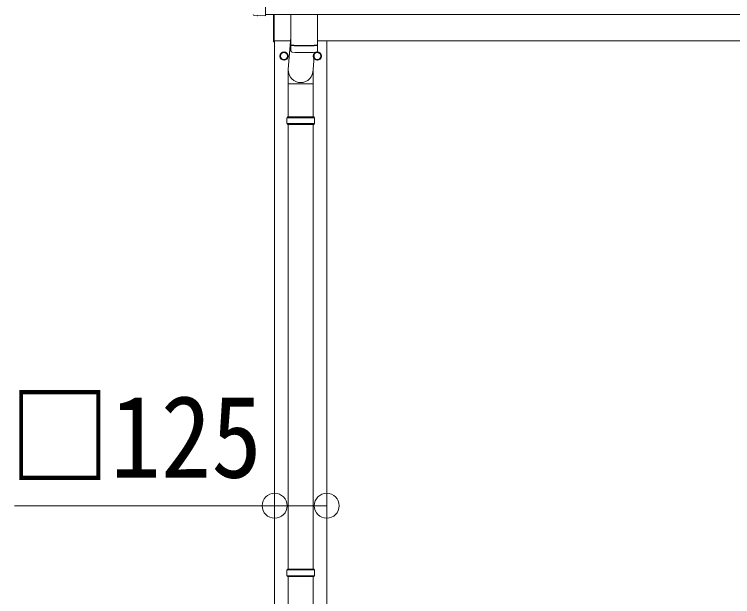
# Model space of a CAD drawing. Units: millimetres at full size, sheet at 1:60; details may follow other scales. Extents: x -16864 to 16864, y -11640 to 11640.
# Drawn here: x -11211 to -9488, y -6243 to -4845 of the extents above; entities that cross this region are included whole.
import ezdxf
from ezdxf.enums import TextEntityAlignment as Align

# ---------------------------------------------------------------- set-up
doc = ezdxf.new("R2010")
doc.units = ezdxf.units.MM
doc.header["$LTSCALE"] = 60
doc.header["$PDMODE"] = 32
doc.header["$PDSIZE"] = 60
for name, color, linetype, lineweight in [('0-2_TEXT1', 4, 'Continuous', 9), ('0-8_TABLE1', 6, 'Continuous', 9), ('0-9_DIM1', 7, 'Continuous', 9)]:
    doc.layers.add(name, color=color, linetype=linetype, lineweight=lineweight)
doc.styles.add('ＭＳ ゴシック', font='')
doc.styles.get('ＭＳ ゴシック').set_extended_font_data('MS Gothic')

msp = doc.modelspace()

# ---------------------------------------------------------------- linework, layer by layer
at = {"layer": '0-2_TEXT1'}
for p, q in [((-10608.55, -4649.42), (-10608.55, -4848.28)), ((-10628.18, -4848.28), (-10635.1, -4847.92)), ((-10608.55, -4845.25), (-6966.55, -4845.25)), ((-10589.55, -4910.65), (-10589.55, -4845.35)), ((-10587.55, -4845.35), (-10587.55, -4910.65)), ((-10587.55, -4910.65), (-10589.55, -4910.65)), ((-10587.55, -4908.15), (-10548.25, -4908.15)), ((-10586.55, -7908.15), (-10586.55, -4908.15)), ((-10483.55, -4908.15), (-7091.55, -4908.15)), ((-10461.55, -4908.15), (-10461.55, -7908.15)), ((-10555.45, -4944.9), (-10555.55, -4944.9)), ((-10555.45, -4945.4), (-10555.55, -4945.4)), ((-10492.65, -4944.9), (-10492.55, -4944.9)), ((-10492.65, -4945.4), (-10492.55, -4945.4))]:
    msp.add_line(p, q, dxfattribs=at)
msp.add_lwpolyline([(-10627.44, -4848), (-10626.77, -4847.37), (-10608.55, -4848.28)], dxfattribs=at)
for points in [[(-10564.05, -4935.34), (-10572.55, -4940.25), (-10572.55, -4950.06), (-10564.05, -4954.97), (-10555.55, -4950.06), (-10555.55, -4940.25)], [(-10484.05, -4935.34), (-10475.55, -4940.25), (-10475.55, -4950.06), (-10484.05, -4954.97), (-10492.55, -4950.06), (-10492.55, -4940.25)]]:
    msp.add_lwpolyline(points, close=True, dxfattribs=at)
for centre, radius in [((-10564.05, -4945.15), 10), ((-10564.05, -4945.15), 8.5), ((-10484.05, -4945.15), 10), ((-10484.05, -4945.15), 8.5)]:
    msp.add_circle(centre, radius, dxfattribs=at)
for centre, start, end in [((-10564.05, -4945.15), 171.25399, 188.74601), ((-10564.05, -4945.15), 111.25399, 128.74601), ((-10564.05, -4945.15), 51.25399, 68.74601), ((-10564.05, -4945.15), 1.66581, 8.74601), ((-10564.05, -4945.15), 351.25399, 358.33419), ((-10484.05, -4945.15), 171.25399, 178.33419), ((-10484.05, -4945.15), 181.66581, 188.74601), ((-10484.05, -4945.15), 111.25399, 128.74601), ((-10484.05, -4945.15), 51.25399, 68.74601), ((-10484.05, -4945.15), 351.25399, 8.74601), ((-10564.05, -4945.15), 231.25399, 248.74601), ((-10564.05, -4945.15), 291.25399, 308.74601), ((-10484.05, -4945.15), 231.25399, 248.74601), ((-10484.05, -4945.15), 291.25399, 308.74601)]:
    msp.add_arc(centre, 8.6, start, end, dxfattribs=at)
for centre, major_axis, start_param, end_param in [((-10634.94, -4844.92), (-2.18, -2.07), 5.5252311, 7.0411395), ((-10628.13, -4847.28), (-0.727, -0.69), 0.7579542, 1.5707963)]:
    msp.add_ellipse(centre, major_axis=major_axis, ratio=0.9974, start_param=start_param, end_param=end_param, dxfattribs=at)
at = {"layer": '0-8_TABLE1'}
for p, q in [((-10586.55, -6024.56), (-11211.12, -6024.56)), ((-10461.55, -6024.56), (-10586.55, -6024.56))]:
    msp.add_line(p, q, dxfattribs=at)
for p in [(-10586.55, -6024.56), (-10461.55, -6024.56)]:
    msp.add_point(p, dxfattribs=at)
at = {"layer": '0-9_DIM1'}
for p, q in [((-10547.55, -4845.25), (-10547.55, -4918.71)), ((-10483.55, -4845.25), (-10483.55, -4918.71)), ((-10547.55, -4899.89), (-10554.11, -4977.2)), ((-10547.35, -4932.69), (-10547.58, -4919.7)), ((-10543.07, -4918.98), (-10543.06, -4919.98)), ((-10488.02, -4918.98), (-10488.04, -4919.98)), ((-10483.52, -4919.7), (-10483.75, -4932.69)), ((-10490.56, -4936.05), (-10493.99, -4977.2)), ((-10554.2, -5011.87), (-10554.2, -4977.2)), ((-10493.9, -5011.87), (-10493.9, -4977.2)), ((-10554.2, -5011.87), (-10524.05, -5011.87)), ((-10554.05, -5011.87), (-10554.05, -5091.16)), ((-10493.9, -5011.87), (-10524.05, -5011.87)), ((-10494.05, -5011.87), (-10494.05, -5091.16)), ((-10491.05, -5093.16), (-10557.05, -5093.16)), ((-10492.05, -5091.16), (-10556.05, -5091.16)), ((-10556.05, -5091.16), (-10556.05, -5093.16)), ((-10492.05, -5091.16), (-10492.05, -5093.16)), ((-10491.05, -5107.16), (-10557.05, -5107.16)), ((-10556.05, -5109.16), (-10556.05, -5107.16)), ((-10492.05, -5109.16), (-10556.05, -5109.16)), ((-10554.05, -5109.16), (-10554.05, -6176.65)), ((-10494.05, -5109.16), (-10494.05, -6176.65)), ((-10492.05, -5109.16), (-10492.05, -5107.16)), ((-10491.05, -6178.65), (-10557.05, -6178.65)), ((-10492.05, -6176.65), (-10556.05, -6176.65)), ((-10556.05, -6176.65), (-10556.05, -6178.65)), ((-10492.05, -6176.65), (-10492.05, -6178.65)), ((-10491.05, -6192.65), (-10557.05, -6192.65)), ((-10556.05, -6194.65), (-10556.05, -6192.65)), ((-10492.05, -6194.65), (-10556.05, -6194.65)), ((-10554.05, -6194.65), (-10554.05, -7199.15)), ((-10494.05, -6194.65), (-10494.05, -7199.15)), ((-10492.05, -6194.65), (-10492.05, -6192.65))]:
    msp.add_line(p, q, dxfattribs=at)
for centre, radius, start, end in [((-10515.55, -4438.97), 480.8, 266.18381, 273.81619), ((-10515.55, -4439.97), 480.8, 266.18381, 273.81619), ((-10543.93, -4932.45), 3.43, 183.91307, 262.91645), ((-10515.56, -4416.99), 519.67, 266.82357, 273.17802), ((-10487.17, -4932.45), 3.43, 277.00994, 356.09787), ((-10508.3, -5100.16), 49.25, 171.82876, 180.00002), ((-10508.3, -5100.16), 49.25, 180.00002, 188.17127), ((-10539.8, -5100.16), 49.25, 359.99998, 8.17124), ((-10539.8, -5100.16), 49.25, 351.82873, 359.99998), ((-10508.3, -6185.65), 49.25, 171.82876, 180.00002), ((-10508.3, -6185.65), 49.25, 180.00002, 188.17127), ((-10539.8, -6185.65), 49.25, 359.99998, 8.17124), ((-10539.8, -6185.65), 49.25, 351.82873, 359.99998)]:
    msp.add_arc(centre, radius, start, end, dxfattribs=at)
msp.add_ellipse((-10524.05, -4977.2), major_axis=(0, -31.56), ratio=0.952301, start_param=4.712389, end_param=7.8539816, dxfattribs=at)

# ---------------------------------------------------------------- texts
at = {"layer": '0-8_TABLE1', "color": 7, "style": 'ＭＳ ゴシック', "width": 0.9}
msp.add_text('□125', height=197.9, dxfattribs=at).set_placement((-11223.73, -6016.7), align=Align.BOTTOM_LEFT)

doc.saveas('drawing.dxf')
